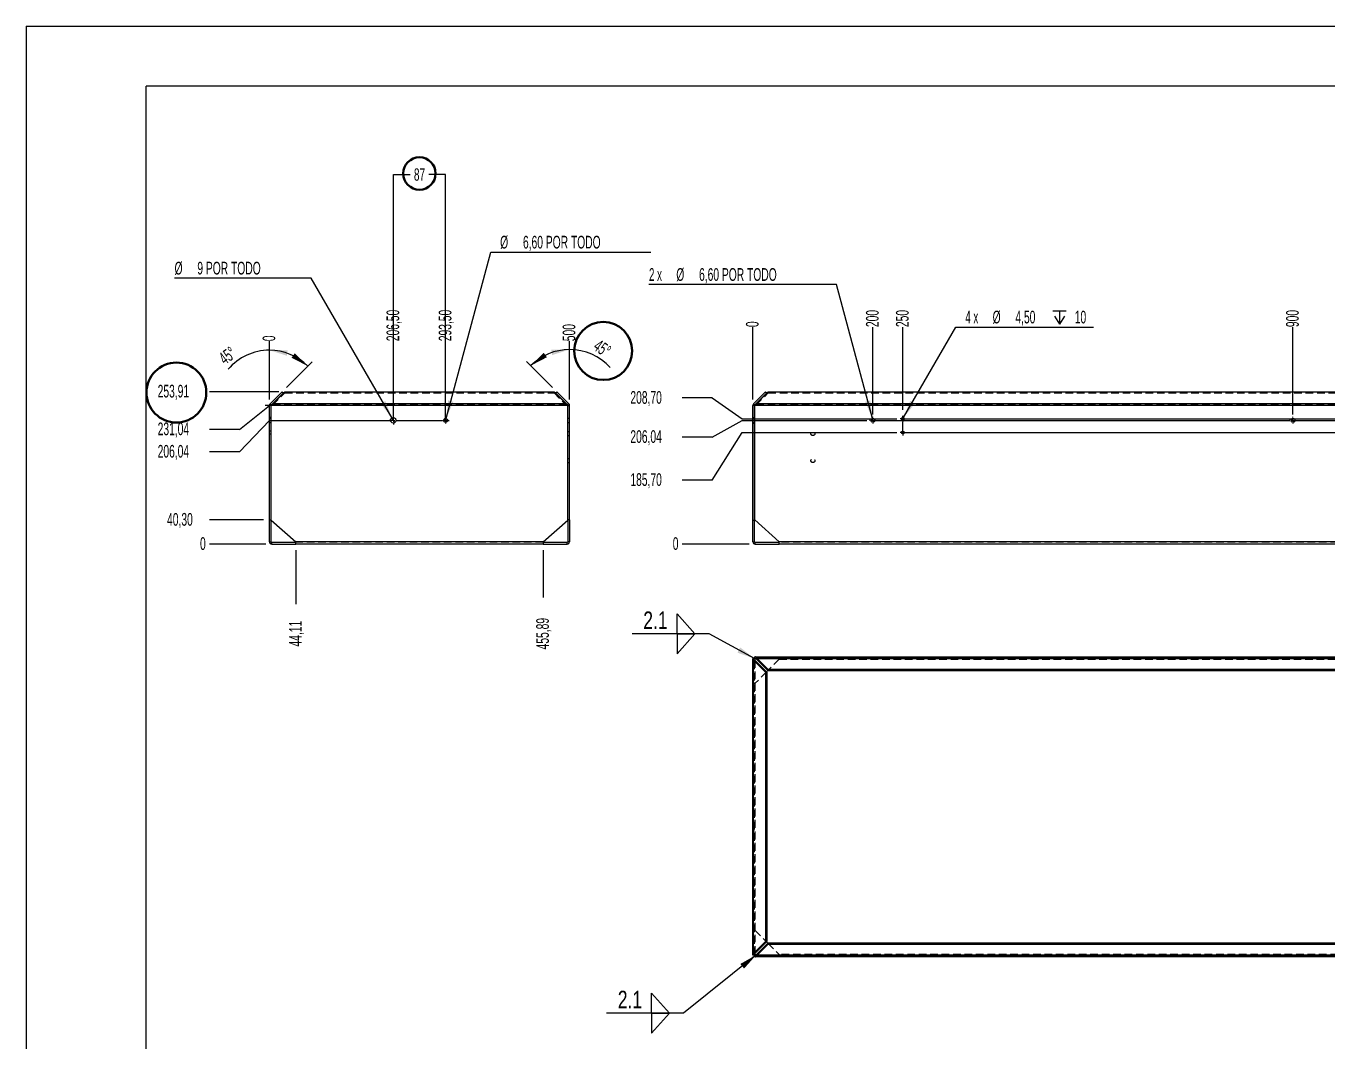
# Model space of a CAD drawing. Extents: x -1067 to 2158, y 0 to 3327.
# Drawn here: x 0 to 216.9, y 127.8 to 297 of the extents above; entities that cross this region are included whole.
import ezdxf

# ---------------------------------------------------------------- set-up
doc = ezdxf.new("R2010")
doc.units = 0
doc.header["$PDSIZE"] = -1
doc.linetypes.add('SLD-CONTINUA', pattern=[0])
doc.linetypes.add('SLD-DISCONTINUA', pattern=[1.905, 1.27, -0.635])
doc.layers.get('0').update_dxf_attribs({"linetype": 'CONTINUOUS'})
doc.layers.get('Defpoints').update_dxf_attribs({"linetype": 'CONTINUOUS'})
doc.layers.add('COTAS', color=7, linetype='SLD-CONTINUA')
doc.styles.add('SLDTEXTSTYLE0', font='TXT', dxfattribs={"width": 0.605})
doc.styles.add('SLDTEXTSTYLE1', font='TXT', dxfattribs={"width": 0.75})
doc.styles.add('SLDTEXTSTYLE2', font='TXT', dxfattribs={"width": 0.57})
doc.dimstyles.new('SLDDIMSTYLE0', dxfattribs={"dimtxt": 2.054655, "dimasz": 3, "dimexe": 0, "dimexo": 0.0625, "dimgap": 0.513664, "dimtad": 0, "dimtih": 1, "dimtoh": 1, "dimdec": 0, "dimlfac": 10, "dimrnd": 1e-09, "dimdsep": 46, "dimtxsty": 'SLDTEXTSTYLE0', "dimblk1": 'NONE', "dimblk2": 'NONE', "dimsah": 1, "dimcen": 0.09, "dimadec": 0, "dimazin": 0, "dimtfac": 1, "dimtdec": 0, "dimtofl": 0, "dimtmove": 0, "dimatfit": 3, "dimldrblk": 'NONE', "dimfxl": 1, "dimtolj": 1, "dimtzin": 12, "dimarcsym": 0})
doc.dimstyles.new('SLDDIMSTYLE1', dxfattribs={"dimtxt": 2.054655, "dimasz": 3, "dimexe": 0, "dimexo": 0.0625, "dimgap": 0.513664, "dimtad": 0, "dimtih": 1, "dimtoh": 1, "dimlfac": 10, "dimrnd": 1e-09, "dimzin": 12, "dimdsep": 46, "dimtxsty": 'SLDTEXTSTYLE0', "dimblk1": 'NONE', "dimblk2": 'NONE', "dimsah": 1, "dimcen": 0.09, "dimadec": 0, "dimazin": 0, "dimtfac": 1, "dimtofl": 0, "dimtmove": 0, "dimatfit": 3, "dimldrblk": 'NONE', "dimfxl": 1, "dimtolj": 1, "dimtzin": 12, "dimarcsym": 0})
doc.dimstyles.new('SLDDIMSTYLE2', dxfattribs={"dimtxt": 2.054655, "dimasz": 3, "dimexe": 0, "dimexo": 0.0625, "dimgap": 0.513664, "dimtad": 0, "dimtih": 1, "dimtoh": 1, "dimlfac": 10, "dimrnd": 1e-09, "dimzin": 4, "dimdsep": 46, "dimtxsty": 'SLDTEXTSTYLE0', "dimblk1": 'NONE', "dimsah": 1, "dimcen": 0, "dimadec": 0, "dimazin": 0, "dimtfac": 1, "dimtmove": 0, "dimatfit": 3, "dimldrblk": 'NONE', "dimfxl": 1, "dimtolj": 1, "dimtzin": 12, "dimarcsym": 0})
doc.dimstyles.new('SLDDIMSTYLE3', dxfattribs={"dimtxt": 2.054655, "dimasz": 3, "dimexe": 0, "dimexo": 0.0625, "dimgap": 0.513664, "dimtad": 0, "dimtih": 1, "dimtoh": 1, "dimdec": 6, "dimlfac": 10, "dimrnd": 1e-09, "dimzin": 12, "dimdsep": 46, "dimtxsty": 'SLDTEXTSTYLE0', "dimblk1": 'NONE', "dimsah": 1, "dimcen": 0, "dimadec": 0, "dimazin": 0, "dimtfac": 1, "dimtmove": 0, "dimatfit": 3, "dimldrblk": 'NONE', "dimfxl": 1, "dimtolj": 1, "dimtzin": 12, "dimarcsym": 0})
doc.dimstyles.new('SLDDIMSTYLE4', dxfattribs={"dimtxt": 2.054655, "dimasz": 3, "dimexe": 0, "dimexo": 0.0625, "dimgap": 0.513664, "dimtad": 1, "dimdec": 4, "dimlfac": 10, "dimzin": 12, "dimdsep": 46, "dimtxsty": 'SLDTEXTSTYLE0', "dimsah": 1, "dimcen": 0.09, "dimadec": 0, "dimazin": 0, "dimtfac": 1, "dimtofl": 0, "dimtmove": 0, "dimatfit": 3, "dimfxl": 1, "dimtolj": 1, "dimtzin": 12, "dimarcsym": 0})
doc.dimstyles.new('SLDDIMSTYLE5', dxfattribs={"dimtxt": 0.18, "dimasz": 3, "dimexe": 0, "dimexo": 0.0625, "dimgap": 0, "dimtad": 0, "dimtih": 1, "dimtoh": 1, "dimdec": 0, "dimrnd": 1e-09, "dimzin": 0, "dimdsep": 46, "dimtxsty": 'Standard', "dimsah": 1, "dimcen": 0.09, "dimadec": 0, "dimazin": 0, "dimtfac": 3, "dimtdec": 0, "dimtofl": 0, "dimtmove": 0, "dimatfit": 3, "dimfxl": 1, "dimtolj": 1, "dimtzin": 0, "dimarcsym": 0})

# ---------------------------------------------------------------- blocks, each defined once
blk = doc.blocks.new('_D')
at = {"layer": 'COTAS', "color": 52, "transparency": 16777216}
blk.add_line((121.1, 234.81), (121.1, 246.85), dxfattribs=at)
at = {"layer": 'COTAS', "color": 52, "transparency": 16777216, "insert": (119.95, 246.85), "char_height": 2.12, "attachment_point": 1, "rotation": 90, "style": 'SLDTEXTSTYLE0'}
blk.add_mtext('0', dxfattribs=at)
blk = doc.blocks.new('_NONE')
blk = doc.blocks.new('_D_1')
at = {"layer": 'COTAS', "color": 52, "transparency": 16777216}
blk.add_line((141.1, 232.31), (141.1, 246.85), dxfattribs=at)
at = {"layer": 'COTAS', "color": 52, "transparency": 16777216, "insert": (139.95, 246.85), "char_height": 2.117, "attachment_point": 1, "rotation": 90, "style": 'SLDTEXTSTYLE0'}
blk.add_mtext('200', dxfattribs=at)
blk = doc.blocks.new('_D_2')
at = {"layer": 'COTAS', "color": 52, "transparency": 16777216}
blk.add_line((146.1, 233.05), (146.1, 246.85), dxfattribs=at)
at = {"layer": 'COTAS', "color": 52, "transparency": 16777216, "insert": (144.95, 246.85), "char_height": 2.117, "attachment_point": 1, "rotation": 90, "style": 'SLDTEXTSTYLE0'}
blk.add_mtext('250', dxfattribs=at)
blk = doc.blocks.new('_D_3')
at = {"layer": 'COTAS', "color": 52, "transparency": 16777216}
blk.add_line((211.1, 232.31), (211.1, 246.85), dxfattribs=at)
at = {"layer": 'COTAS', "color": 52, "transparency": 16777216, "insert": (209.95, 246.85), "char_height": 2.117, "attachment_point": 1, "rotation": 90, "style": 'SLDTEXTSTYLE0'}
blk.add_mtext('900', dxfattribs=at)
blk = doc.blocks.new('_D_4')
at = {"layer": 'COTAS', "color": 52, "transparency": 16777216}
blk.add_line((251.1, 232.31), (251.1, 246.85), dxfattribs=at)
at = {"layer": 'COTAS', "color": 52, "transparency": 16777216, "insert": (249.95, 246.85), "char_height": 2.117, "attachment_point": 1, "rotation": 90, "style": 'SLDTEXTSTYLE0'}
blk.add_mtext('1300', dxfattribs=at)
blk = doc.blocks.new('_D_5')
at = {"layer": 'COTAS', "color": 52, "transparency": 16777216}
blk.add_line((316.1, 232.57), (316.1, 246.85), dxfattribs=at)
at = {"layer": 'COTAS', "color": 52, "transparency": 16777216, "insert": (314.95, 246.85), "char_height": 2.117, "attachment_point": 1, "rotation": 90, "style": 'SLDTEXTSTYLE0'}
blk.add_mtext('1950', dxfattribs=at)
blk = doc.blocks.new('_D_6')
at = {"layer": 'COTAS', "color": 52, "transparency": 16777216}
blk.add_line((321.1, 232.31), (321.1, 246.85), dxfattribs=at)
at = {"layer": 'COTAS', "color": 52, "transparency": 16777216, "insert": (319.95, 246.85), "char_height": 2.117, "attachment_point": 1, "rotation": 90, "style": 'SLDTEXTSTYLE0'}
blk.add_mtext('2000', dxfattribs=at)
blk = doc.blocks.new('_D_7')
at = {"layer": 'COTAS', "color": 52, "transparency": 16777216}
blk.add_line((341.1, 234.81), (341.1, 246.85), dxfattribs=at)
at = {"layer": 'COTAS', "color": 52, "transparency": 16777216, "insert": (339.95, 246.85), "char_height": 2.117, "attachment_point": 1, "rotation": 90, "style": 'SLDTEXTSTYLE0'}
blk.add_mtext('2200', dxfattribs=at)
blk = doc.blocks.new('_D_8')
at = {"layer": 'COTAS', "color": 52, "transparency": 16777216}
blk.add_line((120.5, 210.7), (109.33, 210.7), dxfattribs=at)
at = {"layer": 'COTAS', "color": 52, "transparency": 16777216, "insert": (107.76, 211.85), "char_height": 2.12, "attachment_point": 1, "style": 'SLDTEXTSTYLE0'}
blk.add_mtext('0', dxfattribs=at)
blk = doc.blocks.new('_D_9')
at = {"layer": 'COTAS', "color": 52, "transparency": 16777216}
for p, q in [((114.33, 221.36), (119.33, 229.27)), ((119.33, 229.27), (145.1, 229.27)), ((114.33, 221.36), (109.33, 221.36))]:
    blk.add_line(p, q, dxfattribs=at)
at = {"layer": 'COTAS', "color": 52, "transparency": 16777216, "insert": (100.7, 222.51), "char_height": 2.117, "attachment_point": 1, "style": 'SLDTEXTSTYLE0'}
blk.add_mtext('185,70', dxfattribs=at)
blk = doc.blocks.new('_D_10')
at = {"layer": 'COTAS', "color": 52, "transparency": 16777216}
for p, q in [((114.33, 228.52), (119.33, 231.31)), ((119.33, 231.31), (140.1, 231.31)), ((114.33, 228.52), (109.33, 228.52))]:
    blk.add_line(p, q, dxfattribs=at)
at = {"layer": 'COTAS', "color": 52, "transparency": 16777216, "insert": (100.7, 229.67), "char_height": 2.117, "attachment_point": 1, "style": 'SLDTEXTSTYLE0'}
blk.add_mtext('206,04', dxfattribs=at)
blk = doc.blocks.new('_D_11')
at = {"layer": 'COTAS', "color": 52, "transparency": 16777216}
for p, q in [((114.33, 235.04), (109.33, 235.04)), ((114.33, 235.04), (119.33, 231.57)), ((119.33, 231.57), (145.1, 231.57))]:
    blk.add_line(p, q, dxfattribs=at)
at = {"layer": 'COTAS', "color": 52, "transparency": 16777216, "insert": (100.7, 236.19), "char_height": 2.117, "attachment_point": 1, "style": 'SLDTEXTSTYLE0'}
blk.add_mtext('208,70', dxfattribs=at)
blk = doc.blocks.new('_D_12')
at = {"layer": 'COTAS', "transparency": 16777216}
for p, q in [((135.04, 253.94), (103.8, 253.94)), ((141.02, 231.63), (135.04, 253.94)), ((141.19, 230.99), (141.02, 231.63))]:
    blk.add_line(p, q, dxfattribs=at)
blk.add_solid([(141.02, 231.63), (140.68, 234.64), (139.81, 234.41)], dxfattribs=at)
at = {"layer": 'COTAS', "transparency": 16777216, "attachment_point": 1}
for s, insert, char_height, style in [('2 x', (103.8, 256.67), 2.117, 'SLDTEXTSTYLE2'), ('%%c', (108.35, 256.67), 2.117, 'SLDTEXTSTYLE0'), ('6,60 POR TODO', (112.14, 256.67), 2.1167, 'SLDTEXTSTYLE0')]:
    blk.add_mtext(s, dxfattribs=dict(at, insert=insert, char_height=char_height, style=style))
blk = doc.blocks.new('SW_SYMBOL_HOLE_DEPTH')
at = {"layer": 'COTAS', "color": 0}
for p, q in [((0, 875), (800, 875)), ((400, 875), (400, 75)), ((100, 555), (400, 75)), ((700, 555), (400, 75))]:
    blk.add_line(p, q, dxfattribs=at)
blk = doc.blocks.new('_D_13')
at = {"layer": 'COTAS', "transparency": 16777216}
for p, q in [((146.22, 231.77), (154.92, 246.85)), ((154.92, 246.85), (177.87, 246.85)), ((145.99, 231.38), (146.22, 231.77))]:
    blk.add_line(p, q, dxfattribs=at)
blk.add_solid([(146.22, 231.77), (148.11, 234.14), (147.33, 234.59)], dxfattribs=at)
at = {"layer": 'COTAS', "transparency": 16777216, "xscale": 0.002728526715850659, "yscale": 0.002728526715850659, "zscale": 0.002728526715850659}
blk.add_blockref('SW_SYMBOL_HOLE_DEPTH', (171.11, 247.15), dxfattribs=at)
at = {"layer": 'COTAS', "transparency": 16777216, "char_height": 2.117, "attachment_point": 1}
for s, insert, style in [('4 x', (156.51, 249.58), 'SLDTEXTSTYLE2'), ('%%c', (161.06, 249.58), 'SLDTEXTSTYLE0'), ('4,50', (164.85, 249.58), 'SLDTEXTSTYLE0'), ('10', (174.74, 249.58), 'SLDTEXTSTYLE0')]:
    blk.add_mtext(s, dxfattribs=dict(at, insert=insert, style=style))
blk = doc.blocks.new('SW_CENTERMARKSYMBOL_0')
at = {"color": 0, "linetype": 'SLD-CONTINUA'}
for p, q in [((-0.5, 0), (-0.58, 0)), ((0, 0), (-0.25, 0)), ((0, 0.5), (0, 0.58)), ((0, 0), (0, 0.25)), ((0, 0), (0, -0.25)), ((0, 0), (0.25, 0)), ((0.5, 0), (0.58, 0)), ((0, -0.5), (0, -0.58))]:
    blk.add_line(p, q, dxfattribs=at)
blk = doc.blocks.new('SW_CENTERMARKSYMBOL_4')
at = {"layer": 'COTAS', "color": 0}
for p, q in [((-0.5, 0), (-0.58, 0)), ((0, 0), (-0.25, 0)), ((0, 0.5), (0, 0.58)), ((0, 0), (0, 0.25)), ((0, 0), (0, -0.25)), ((0, 0), (0.25, 0)), ((0.5, 0), (0.58, 0)), ((0, -0.5), (0, -0.58))]:
    blk.add_line(p, q, dxfattribs=at)
blk = doc.blocks.new('SW_CENTERMARKSYMBOL_6')
at = {"layer": 'COTAS', "color": 0}
for p, q in [((-0.25, 0), (-0.475, 0)), ((0, 0), (-0.25, 0)), ((0, 0.25), (0, 0.475)), ((0, 0), (0, 0.25)), ((0, 0), (0, -0.25)), ((0, 0), (0.25, 0)), ((0.25, 0), (0.475, 0)), ((0, -0.25), (0, -0.475))]:
    blk.add_line(p, q, dxfattribs=at)
blk = doc.blocks.new('SW_CENTERMARKSYMBOL_7')
at = {"layer": 'COTAS', "color": 0}
for p, q in [((-0.25, 0), (-0.475, 0)), ((0, 0), (-0.25, 0)), ((0, 0.25), (0, 0.475)), ((0, 0), (0, 0.25)), ((0, 0), (0, -0.25)), ((0, 0), (0.25, 0)), ((0.25, 0), (0.475, 0)), ((0, -0.25), (0, -0.475))]:
    blk.add_line(p, q, dxfattribs=at)
blk = doc.blocks.new('SW_CENTERMARKSYMBOL_8')
at = {"layer": 'COTAS', "color": 0}
for p, q in [((-0.5, 0), (-0.58, 0)), ((0, 0), (-0.25, 0)), ((0, 0.5), (0, 0.58)), ((0, 0), (0, 0.25)), ((0, 0), (0, -0.25)), ((0, 0), (0.25, 0)), ((0.5, 0), (69.5, 0)), ((70, 0), (69.75, 0)), ((70, 0.5), (70, 0.58)), ((70, 0), (70, 0.25)), ((70, 0), (70, -0.25)), ((70, 0), (70.25, 0)), ((70.5, 0), (109.5, 0)), ((110, 0), (109.75, 0)), ((110, 0.5), (110, 0.58)), ((110, 0), (110, 0.25)), ((110, 0), (110, -0.25)), ((110, 0), (110.25, 0)), ((110.5, 0), (179.5, 0)), ((180, 0), (179.75, 0)), ((180, 0.5), (180, 0.58)), ((180, 0), (180, 0.25)), ((180, 0), (180, -0.25)), ((180, 0), (180.25, 0)), ((180.5, 0), (180.58, 0)), ((0, -0.5), (0, -0.58)), ((70, -0.5), (70, -0.58)), ((110, -0.5), (110, -0.58)), ((180, -0.5), (180, -0.58))]:
    blk.add_line(p, q, dxfattribs=at)
blk = doc.blocks.new('SW_CENTERMARKSYMBOL_9')
at = {"layer": 'COTAS', "color": 0}
for p, q in [((-0.25, 0), (-0.475, 0)), ((0, 0), (-0.25, 0)), ((0, 0.25), (0, 0.475)), ((0, 0), (0, 0.25)), ((0, 0), (0, -0.25)), ((0, 0), (0.25, 0)), ((0.5, 0), (169.5, 0)), ((170, 0), (169.75, 0)), ((170, 0.25), (170, 0.475)), ((170, 0), (170, 0.25)), ((170, 0), (170, -0.25)), ((170, 0), (170.25, 0)), ((170.25, 0), (170.475, 0)), ((0, -1.8), (0, -0.5)), ((0, -2.3), (0, -2.05)), ((170, -1.8), (170, -0.5)), ((170, -2.3), (170, -2.05)), ((-0.25, -2.3), (-0.475, -2.3)), ((0, -2.3), (-0.25, -2.3)), ((0, -2.3), (0, -2.55)), ((0, -2.3), (0.25, -2.3)), ((0, -2.55), (0, -2.775)), ((0.5, -2.3), (169.5, -2.3)), ((170, -2.3), (169.75, -2.3)), ((170, -2.3), (170, -2.55)), ((170, -2.3), (170.25, -2.3)), ((170, -2.55), (170, -2.775)), ((170.25, -2.3), (170.475, -2.3))]:
    blk.add_line(p, q, dxfattribs=at)
blk = doc.blocks.new('_D_14')
at = {"layer": 'COTAS', "color": 52, "transparency": 16777216}
blk.add_line((40.56, 234.81), (40.56, 244.5), dxfattribs=at)
at = {"layer": 'COTAS', "color": 52, "transparency": 16777216, "insert": (39.41, 244.5), "char_height": 2.12, "attachment_point": 1, "rotation": 90, "style": 'SLDTEXTSTYLE0'}
blk.add_mtext('0', dxfattribs=at)
blk = doc.blocks.new('_D_15')
at = {"layer": 'COTAS', "color": 52, "transparency": 16777216}
blk.add_line((44.97, 209.7), (44.97, 200.7), dxfattribs=at)
at = {"layer": 'COTAS', "color": 52, "transparency": 16777216, "insert": (43.82, 193.65), "char_height": 2.117, "attachment_point": 1, "rotation": 90, "style": 'SLDTEXTSTYLE0'}
blk.add_mtext('44,11', dxfattribs=at)
blk = doc.blocks.new('_D_16')
at = {"layer": 'COTAS', "color": 52, "transparency": 16777216}
blk.add_line((61.21, 232.31), (61.21, 244.5), dxfattribs=at)
at = {"layer": 'COTAS', "color": 52, "transparency": 16777216, "insert": (60.06, 244.5), "char_height": 2.117, "attachment_point": 1, "rotation": 90, "style": 'SLDTEXTSTYLE0'}
blk.add_mtext('206,50', dxfattribs=at)
blk = doc.blocks.new('_D_17')
at = {"layer": 'COTAS', "color": 52, "transparency": 16777216}
blk.add_line((69.91, 232.31), (69.91, 244.5), dxfattribs=at)
at = {"layer": 'COTAS', "color": 52, "transparency": 16777216, "insert": (68.76, 244.5), "char_height": 2.117, "attachment_point": 1, "rotation": 90, "style": 'SLDTEXTSTYLE0'}
blk.add_mtext('293,50', dxfattribs=at)
blk = doc.blocks.new('_D_18')
at = {"layer": 'COTAS', "color": 52, "transparency": 16777216}
blk.add_line((86.15, 209.7), (86.15, 201.78), dxfattribs=at)
at = {"layer": 'COTAS', "color": 52, "transparency": 16777216, "insert": (85, 193.16), "char_height": 2.117, "attachment_point": 1, "rotation": 90, "style": 'SLDTEXTSTYLE0'}
blk.add_mtext('455,89', dxfattribs=at)
blk = doc.blocks.new('_D_19')
at = {"layer": 'COTAS', "color": 52, "transparency": 16777216}
blk.add_line((90.56, 234.81), (90.56, 244.5), dxfattribs=at)
at = {"layer": 'COTAS', "color": 52, "transparency": 16777216, "insert": (89.41, 244.5), "char_height": 2.117, "attachment_point": 1, "rotation": 90, "style": 'SLDTEXTSTYLE0'}
blk.add_mtext('500', dxfattribs=at)
blk = doc.blocks.new('_D_20')
at = {"layer": 'COTAS', "color": 52, "transparency": 16777216}
blk.add_line((39.96, 210.7), (30.56, 210.7), dxfattribs=at)
at = {"layer": 'COTAS', "color": 52, "transparency": 16777216, "insert": (28.99, 211.85), "char_height": 2.12, "attachment_point": 1, "style": 'SLDTEXTSTYLE0'}
blk.add_mtext('0', dxfattribs=at)
blk = doc.blocks.new('_D_21')
at = {"layer": 'COTAS', "color": 52, "transparency": 16777216}
blk.add_line((39.56, 214.73), (30.56, 214.73), dxfattribs=at)
at = {"layer": 'COTAS', "color": 52, "transparency": 16777216, "insert": (23.5, 215.88), "char_height": 2.117, "attachment_point": 1, "style": 'SLDTEXTSTYLE0'}
blk.add_mtext('40,30', dxfattribs=at)
blk = doc.blocks.new('_D_22')
at = {"layer": 'COTAS', "color": 52, "transparency": 16777216}
for p, q in [((35.56, 226.07), (40.56, 231.31)), ((40.56, 231.31), (60.91, 231.31)), ((35.56, 226.07), (30.56, 226.07))]:
    blk.add_line(p, q, dxfattribs=at)
at = {"layer": 'COTAS', "color": 52, "transparency": 16777216, "insert": (21.93, 227.22), "char_height": 2.117, "attachment_point": 1, "style": 'SLDTEXTSTYLE0'}
blk.add_mtext('206,04', dxfattribs=at)
blk = doc.blocks.new('_D_23')
at = {"layer": 'COTAS', "color": 52, "transparency": 16777216}
for p, q in [((35.56, 229.81), (40.56, 233.81)), ((40.56, 233.81), (39.86, 233.81)), ((35.56, 229.81), (30.56, 229.81))]:
    blk.add_line(p, q, dxfattribs=at)
at = {"layer": 'COTAS', "color": 52, "transparency": 16777216, "insert": (21.93, 230.96), "char_height": 2.117, "attachment_point": 1, "style": 'SLDTEXTSTYLE0'}
blk.add_mtext('231,04', dxfattribs=at)
blk = doc.blocks.new('_D_24')
at = {"layer": 'COTAS', "color": 52, "transparency": 16777216}
blk.add_line((42.13, 236.09), (30.56, 236.09), dxfattribs=at)
at = {"layer": 'COTAS', "color": 52, "transparency": 16777216, "insert": (21.93, 237.24), "char_height": 2.117, "attachment_point": 1, "style": 'SLDTEXTSTYLE0'}
blk.add_mtext('253,91', dxfattribs=at)
blk = doc.blocks.new('_D_25')
at = {"layer": 'COTAS', "transparency": 16777216}
for p, q in [((47.53, 255), (24.75, 255)), ((60.98, 231.7), (47.53, 255)), ((61.43, 230.92), (60.98, 231.7))]:
    blk.add_line(p, q, dxfattribs=at)
blk.add_solid([(60.98, 231.7), (59.87, 234.52), (59.09, 234.07)], dxfattribs=at)
at = {"layer": 'COTAS', "transparency": 16777216, "char_height": 2.117, "attachment_point": 1, "style": 'SLDTEXTSTYLE0'}
for s, insert in [('%%c', (24.75, 257.73)), ('9 POR TODO', (28.54, 257.73))]:
    blk.add_mtext(s, dxfattribs=dict(at, insert=insert))
blk = doc.blocks.new('_D_26')
at = {"layer": 'COTAS', "transparency": 16777216}
for p, q in [((69.99, 231.63), (77.42, 259.33)), ((77.42, 259.33), (104.11, 259.33)), ((69.82, 230.99), (69.99, 231.63))]:
    blk.add_line(p, q, dxfattribs=at)
blk.add_solid([(69.99, 231.63), (71.2, 234.41), (70.33, 234.64)], dxfattribs=at)
at = {"layer": 'COTAS', "transparency": 16777216, "attachment_point": 1, "style": 'SLDTEXTSTYLE0'}
for s, insert, char_height in [('%%c', (79, 262.06), 2.117), ('6,60 POR TODO', (82.8, 262.06), 2.1167)]:
    blk.add_mtext(s, dxfattribs=dict(at, insert=insert, char_height=char_height))
blk = doc.blocks.new('_D_27')
at = {"layer": 'COTAS', "color": 52, "transparency": 16777216}
for p, q in [((90.56, 234.81), (90.56, 244.11)), ((87.73, 236.8), (83.39, 241.14))]:
    blk.add_line(p, q, dxfattribs=at)
for start, end in [(90, 135), (42.1573, 90)]:
    blk.add_arc((90.56, 233.97), 9.13, start, end, dxfattribs=at)
for points in [[(90.56, 243.11), (87.52, 243.08), (87.67, 242.19)], [(84.1, 240.43), (86.79, 241.83), (86.26, 242.56)]]:
    blk.add_solid(points, dxfattribs=at)
at = {"layer": 'COTAS', "color": 52, "transparency": 16777216, "insert": (95.56, 244.94), "char_height": 2.117, "attachment_point": 1, "rotation": 325.2967, "style": 'SLDTEXTSTYLE0'}
blk.add_mtext('45°', dxfattribs=at)
blk = doc.blocks.new('_D_28')
at = {"layer": 'COTAS', "color": 52, "transparency": 16777216}
for p, q in [((40.56, 234.81), (40.56, 244)), ((43.39, 236.8), (47.65, 241.06))]:
    blk.add_line(p, q, dxfattribs=at)
for start, end in [(90, 139.551), (45, 90)]:
    blk.add_arc((40.56, 233.97), 9.03, start, end, dxfattribs=at)
for points in [[(40.56, 243), (43.45, 242.08), (43.59, 242.97)], [(46.94, 240.36), (44.77, 242.48), (44.24, 241.75)]]:
    blk.add_solid(points, dxfattribs=at)
at = {"layer": 'COTAS', "color": 52, "transparency": 16777216, "insert": (31.88, 242.19), "char_height": 2.117, "attachment_point": 1, "rotation": 36.2616, "style": 'SLDTEXTSTYLE0'}
blk.add_mtext('45°', dxfattribs=at)
blk = doc.blocks.new('SW_CENTERMARKSYMBOL_10')
at = {"color": 0, "linetype": 'SLD-CONTINUA'}
for p, q in [((-0.5, 0), (-0.7, 0)), ((0, 0), (-0.25, 0)), ((0, 0.5), (0, 0.7)), ((0, 0), (0, 0.25)), ((0, 0), (0, -0.25)), ((0, 0), (0.25, 0)), ((0.5, 0), (0.7, 0)), ((0, -0.5), (0, -0.7))]:
    blk.add_line(p, q, dxfattribs=at)
blk = doc.blocks.new('SW_CENTERMARKSYMBOL_11')
at = {"layer": 'COTAS', "color": 0}
for p, q in [((-0.5, 0), (-0.7, 0)), ((0, 0), (-0.25, 0)), ((0, 0.5), (0, 0.7)), ((0, 0), (0, 0.25)), ((0, 0), (0, -0.25)), ((0, 0), (0.25, 0)), ((0.5, 0), (8.2, 0)), ((8.7, 0), (8.45, 0)), ((8.7, 0.5), (8.7, 0.58)), ((8.7, 0), (8.7, 0.25)), ((8.7, 0), (8.7, -0.25)), ((8.7, 0), (8.95, 0)), ((9.2, 0), (9.28, 0)), ((0, -0.5), (0, -0.7)), ((8.7, -0.5), (8.7, -0.58))]:
    blk.add_line(p, q, dxfattribs=at)
blk = doc.blocks.new('SW_SYMBOL_WELD_FILL')
at = {"layer": 'COTAS', "color": 0}
for p, q in [((100, 0), (100, 900)), ((100, 900), (900, 0)), ((100, 0), (900, 0))]:
    blk.add_line(p, q, dxfattribs=at)
blk = doc.blocks.new('SW_WELDSYMBOL_0')
at = {"layer": 'COTAS', "color": 0}
blk.add_line((0, 0), (-12.83, 0), dxfattribs=at)
at = {"layer": 'COTAS', "color": 0, "xscale": 0.003717602539062499, "yscale": 0.003717602539062499, "zscale": 0.003717602539062499}
blk.add_blockref('SW_SYMBOL_WELD_FILL', (-5.72, 0.01), dxfattribs=at)
at = {"layer": 'COTAS', "color": 0, "extrusion": (0, 0, -1), "xscale": 0.003717602539062499, "yscale": 0.003717602539062499, "zscale": 0.003717602539062499, "rotation": 180}
blk.add_blockref('SW_SYMBOL_WELD_FILL', (5.72, 0.01), dxfattribs=at)
at = {"layer": 'COTAS', "color": 0, "insert": (-10.97, 3.75), "char_height": 2.91, "attachment_point": 1, "style": 'SLDTEXTSTYLE1'}
blk.add_mtext('2.1', dxfattribs=at)
blk = doc.blocks.new('SW_WELDSYMBOL_1')
at = {"layer": 'COTAS', "color": 0}
blk.add_line((0, 0), (-12.83, 0), dxfattribs=at)
at = {"layer": 'COTAS', "color": 0, "xscale": 0.003717602539062499, "yscale": 0.003717602539062499, "zscale": 0.003717602539062499}
blk.add_blockref('SW_SYMBOL_WELD_FILL', (-5.72, 0.01), dxfattribs=at)
at = {"layer": 'COTAS', "color": 0, "extrusion": (0, 0, -1), "xscale": 0.003717602539062499, "yscale": 0.003717602539062499, "zscale": 0.003717602539062499, "rotation": 180}
blk.add_blockref('SW_SYMBOL_WELD_FILL', (5.72, 0.01), dxfattribs=at)
at = {"layer": 'COTAS', "color": 0, "insert": (-10.97, 3.75), "char_height": 2.91, "attachment_point": 1, "style": 'SLDTEXTSTYLE1'}
blk.add_mtext('2.1', dxfattribs=at)
blk = doc.blocks.new('*D96')
at = {"layer": 'COTAS', "color": 0, "lineweight": -2, "transparency": 16777216}
for p, q in [((61.21, 231.37), (61.21, 272.25)), ((61.21, 272.25), (64.01, 272.25)), ((69.91, 272.25), (67.11, 272.25)), ((69.91, 231.37), (69.91, 272.25))]:
    blk.add_line(p, q, dxfattribs=at)
at = {"layer": 'Defpoints', "color": 0, "transparency": 16777216}
for p in [(69.91, 272.25), (61.21, 231.31), (69.91, 231.31)]:
    blk.add_point(p, dxfattribs=at)
at = {"layer": 'COTAS', "color": 0, "transparency": 16777216, "insert": (65.56, 272.25), "char_height": 2.055, "attachment_point": 5, "style": 'SLDTEXTSTYLE0'}
blk.add_mtext('\\A1;87', dxfattribs=at)

msp = doc.modelspace()

# ---------------------------------------------------------------- linework, layer by layer
at = {"color": 7, "linetype": 'SLD-CONTINUA'}
for p, q in [((0, 297), (420, 297)), ((0, 297), (0, -0.00134922)), ((410, 287), (20, 287)), ((20, 10), (20, 287)), ((42.67855281, 236.09377258), (40.67438984, 234.0896111)), ((42.89068425, 235.88164263), (40.88652128, 233.87747817)), ((41.12492794, 234.0896111), (43.1290909, 236.09377258)), ((42.67855281, 236.09377258), (42.89068425, 235.88164263)), ((43.1290909, 236.09377258), (87.98537397, 236.09377258)), ((87.98537397, 236.09377258), (89.98953694, 234.0896111)), ((88.22378063, 235.88164263), (88.43591207, 236.09377258)), ((90.2279436, 233.87747817), (88.22378063, 235.88164263)), ((90.44007504, 234.0896111), (88.43591207, 236.09377258)), ((123.22558353, 236.09377258), (121.22142504, 234.0896111)), ((123.43771646, 235.88164263), (121.43355797, 233.87747817)), ((121.67196462, 234.0896111), (123.67612312, 236.09377258)), ((123.22558353, 236.09377258), (123.43771646, 235.88164263)), ((123.67612312, 236.09377258), (338.53241394, 236.09377258)), ((40.85723305, 233.80676769), (40.55723244, 233.80676769)), ((40.55723244, 214.73275424), (40.55723244, 233.80676769)), ((40.67438984, 234.0896111), (40.88652128, 233.87747817)), ((40.88652128, 233.87747817), (40.85723305, 233.80676769)), ((40.85723305, 214.73275424), (40.85723305, 233.80676769)), ((90.25016123, 233.80676769), (40.86430365, 233.80676769)), ((40.86430365, 214.70873245), (40.86430365, 233.80676769)), ((89.98953694, 234.0896111), (41.12492794, 234.0896111)), ((90.44007504, 234.0896111), (90.2279436, 233.87747817)), ((90.25723183, 233.80676769), (90.2279436, 233.87747817)), ((90.25016123, 214.70873245), (90.25016123, 233.80676769)), ((90.25723183, 233.80676769), (90.55723244, 233.80676769)), ((90.25723183, 214.73275424), (90.25723183, 233.80676769)), ((90.55723244, 214.73275424), (90.55723244, 233.80676769)), ((121.10426615, 214.70873245), (121.10426615, 233.80676769)), ((121.40426824, 233.80676769), (121.10426615, 233.80676769)), ((121.22142504, 234.0896111), (121.43355797, 233.87747817)), ((121.43355797, 233.87747817), (121.40426824, 233.80676769)), ((121.40426824, 214.70873245), (121.40426824, 233.80676769)), ((340.79719971, 233.80676769), (121.41133735, 233.80676769)), ((121.41133735, 214.73275424), (121.41133735, 233.80676769)), ((340.53657244, 234.0896111), (121.67196462, 234.0896111)), ((40.55723244, 214.73275424), (40.85723305, 214.73275424)), ((40.55723244, 211.10245321), (40.55723244, 214.73275424)), ((40.85723305, 211.10245321), (40.85723305, 214.73275424)), ((40.86430365, 214.70873245), (44.96785247, 211.10245321)), ((86.14661241, 211.10245321), (90.25016123, 214.70873245)), ((90.55723244, 214.73275424), (90.25723183, 214.73275424)), ((90.25723183, 214.73275424), (90.25723183, 211.10245321)), ((90.55723244, 214.73275424), (90.55723244, 211.10245321)), ((121.10426615, 214.70873245), (121.40426824, 214.70873245)), ((121.10426615, 211.10245321), (121.10426615, 214.70873245)), ((121.40426824, 211.10245321), (121.40426824, 214.70873245)), ((121.41133735, 214.73275424), (125.49364755, 211.10245321)), ((40.55723244, 211.10245321), (40.85723305, 211.10245321)), ((40.95723176, 210.70245319), (40.95723176, 211.00245319)), ((40.95723176, 211.00245319), (44.96785247, 211.00245319)), ((40.95723176, 210.70245319), (44.96785247, 210.70245319)), ((86.14661241, 211.10245321), (44.96785247, 211.10245321)), ((44.96785247, 210.70245319), (44.96785247, 211.10245321)), ((86.14661241, 210.70245319), (44.96785247, 210.70245319)), ((86.14661241, 211.10245321), (86.14661241, 210.70245319)), ((86.14661241, 211.00245319), (90.15723312, 211.00245319)), ((86.14661241, 210.70245319), (90.15723312, 210.70245319)), ((90.15723312, 210.70245319), (90.15723312, 211.00245319)), ((90.55723244, 211.10245321), (90.25723183, 211.10245321)), ((121.10426615, 211.10245321), (121.40426824, 211.10245321)), ((121.50427292, 210.70245319), (121.50427292, 211.00245319)), ((121.50427292, 211.00245319), (125.49364755, 211.00245319)), ((121.50427292, 210.70245319), (125.49364755, 210.70245319)), ((336.71488951, 211.10245321), (125.49364755, 211.10245321)), ((125.49364755, 210.70245319), (125.49364755, 211.10245321)), ((336.71488951, 210.70245319), (125.49364755, 210.70245319)), ((121.40426824, 191.62077695), (121.10426615, 191.62077695)), ((121.10426615, 142.23491936), (121.10426615, 191.62077695)), ((121.22142504, 142.49554365), (121.22142504, 191.36015266)), ((121.22142504, 191.36015266), (123.22558353, 189.35598969)), ((121.22142504, 191.36015266), (121.43355797, 191.36015266)), ((121.40426824, 191.62077695), (121.43355797, 191.36015266)), ((121.41133735, 191.92784815), (340.79719971, 191.92784815)), ((121.41133735, 191.62784755), (121.41133735, 191.92784815)), ((121.67196462, 191.59855931), (121.41133735, 191.62784755)), ((121.43355797, 191.36015266), (123.43771646, 189.35598969)), ((121.67196462, 191.81069076), (340.53657244, 191.81069076)), ((123.67612312, 189.80652779), (121.67196462, 191.81069076)), ((121.67196462, 191.81069076), (121.67196462, 191.59855931)), ((123.67612312, 189.59439635), (121.67196462, 191.59855931)), ((123.22558353, 189.35598969), (123.22558353, 144.49970662)), ((123.43771646, 189.35598969), (123.22558353, 189.35598969)), ((123.62314651, 189.64738041), (123.38537166, 189.40834194)), ((123.43771646, 189.35598969), (123.43771646, 144.49970662)), ((338.53241394, 189.80652779), (123.67612312, 189.80652779)), ((123.67612312, 189.80652779), (123.67612312, 189.59439635)), ((338.53241394, 189.59439635), (123.67612312, 189.59439635)), ((123.22558353, 144.49970662), (121.22142504, 142.49554365)), ((123.43771646, 144.49970662), (121.43355797, 142.49554365)), ((121.67196462, 142.257137), (123.67612312, 144.26129996)), ((121.67196462, 142.04500555), (123.67612312, 144.04916852)), ((123.22558353, 144.49970662), (123.43771646, 144.49970662)), ((123.38537166, 144.44735437), (123.62314651, 144.2083159)), ((123.67612312, 144.26129996), (123.67612312, 144.04916852)), ((123.67612312, 144.26129996), (338.53241394, 144.26129996)), ((123.67612312, 144.04916852), (338.53241394, 144.04916852)), ((121.40426824, 142.23491936), (121.10426615, 142.23491936)), ((121.22142504, 142.49554365), (121.43355797, 142.49554365)), ((121.43355797, 142.49554365), (121.40426824, 142.23491936)), ((121.41133735, 142.22784876), (121.67196462, 142.257137)), ((121.41133735, 142.22784876), (121.41133735, 141.92784815)), ((340.79719971, 141.92784815), (121.41133735, 141.92784815)), ((121.67196462, 142.04500555), (121.67196462, 142.257137)), ((340.53657244, 142.04500555), (121.67196462, 142.04500555))]:
    msp.add_line(p, q, dxfattribs=at)
at = {"color": 7, "linetype": 'SLD-DISCONTINUA'}
for p, q in [((41.12492794, 233.87747817), (43.1290909, 235.88164263)), ((43.1290909, 235.88164263), (43.1290909, 236.09377258)), ((43.1290909, 235.88164263), (87.98537397, 235.88164263)), ((87.98537397, 236.09377258), (87.98537397, 235.88164263)), ((87.98537397, 235.88164263), (89.98953694, 233.87747817)), ((121.67196462, 233.87747817), (123.67612312, 235.88164263)), ((123.67612312, 235.88164263), (123.67612312, 236.09377258)), ((123.67612312, 235.88164263), (338.53241394, 235.88164263)), ((40.86430365, 233.80676769), (41.12492794, 233.87747817)), ((41.12492794, 234.0896111), (41.12492794, 233.87747817)), ((41.12492794, 233.87747817), (89.98953694, 233.87747817)), ((89.98953694, 234.0896111), (89.98953694, 233.87747817)), ((89.98953694, 233.87747817), (90.25016123, 233.80676769)), ((121.41133735, 233.80676769), (121.67196462, 233.87747817)), ((121.67196462, 234.0896111), (121.67196462, 233.87747817)), ((121.67196462, 233.87747817), (340.53657244, 233.87747817)), ((40.85723305, 231.79745339), (40.55723244, 231.79745339)), ((40.85723305, 231.63676821), (40.55723244, 231.63676821)), ((40.55723244, 231.34745323), (40.85723305, 231.34745323)), ((40.55723244, 230.97676747), (40.85723305, 230.97676747)), ((90.55723244, 231.63676821), (90.25723183, 231.63676821)), ((90.25723183, 230.97676747), (90.55723244, 230.97676747)), ((121.40426824, 231.75676726), (121.10426615, 231.75676726)), ((121.40426824, 231.63676821), (121.10426615, 231.63676821)), ((121.10426615, 230.97676747), (121.40426824, 230.97676747)), ((121.10426615, 230.85676842), (121.40426824, 230.85676842)), ((40.85723305, 229.4974532), (40.55723244, 229.4974532)), ((40.55723244, 229.04745304), (40.85723305, 229.04745304)), ((90.55723244, 229.42777388), (90.25723183, 229.42777388)), ((90.25723183, 228.76777314), (90.55723244, 228.76777314)), ((90.55723244, 224.9277737), (90.25723183, 224.9277737)), ((90.25723183, 224.26777296), (90.55723244, 224.26777296)), ((86.14661241, 211.00245319), (44.96785247, 211.00245319)), ((336.71488951, 211.00245319), (125.49364755, 211.00245319)), ((121.40426824, 142.23491936), (121.40426824, 191.62077695)), ((121.41133735, 191.62784755), (340.79719971, 191.62784755)), ((121.43355797, 191.36015266), (121.43355797, 142.49554365)), ((340.53657244, 191.59855931), (121.67196462, 191.59855931)), ((125.49364755, 191.52784883), (123.62314651, 189.64738041)), ((125.49364755, 191.92784815), (125.49364755, 191.62784755)), ((125.49364755, 191.62784755), (125.49364755, 191.52784883)), ((125.49364755, 191.52784883), (336.71488951, 191.52784883)), ((130.77427337, 191.92784815), (130.77427337, 191.62784755)), ((131.43426965, 191.62784755), (131.43426965, 191.92784815)), ((140.7742698, 191.92784815), (140.7742698, 191.62784755)), ((141.43426607, 191.62784755), (141.43426607, 191.92784815)), ((210.77426861, 191.92784815), (210.77426861, 191.62784755)), ((211.43426786, 191.62784755), (211.43426786, 191.92784815)), ((123.38537166, 189.40834194), (121.50427292, 187.51722812)), ((121.10426615, 187.51722812), (121.40426824, 187.51722812)), ((121.50427292, 187.51722812), (121.40426824, 187.51722812)), ((121.50427292, 146.33846819), (121.50427292, 187.51722812)), ((121.40426824, 171.60784803), (121.10426615, 171.60784803)), ((121.10426615, 170.94784803), (121.40426824, 170.94784803)), ((121.40426824, 163.02784807), (121.10426615, 163.02784807)), ((121.10426615, 162.12784811), (121.40426824, 162.12784811)), ((121.10426615, 146.33846819), (121.40426824, 146.33846819)), ((121.40426824, 146.33846819), (121.50427292, 146.33846819)), ((121.50427292, 146.33846819), (123.38537166, 144.44735437)), ((123.62314651, 144.2083159), (125.49364755, 142.32784748)), ((340.79719971, 142.22784876), (121.41133735, 142.22784876)), ((121.67196462, 142.257137), (340.53657244, 142.257137)), ((125.49364755, 142.32784748), (125.49364755, 142.22784876)), ((336.71488951, 142.32784748), (125.49364755, 142.32784748)), ((125.49364755, 141.92784815), (125.49364755, 142.22784876)), ((140.7742698, 142.22784876), (140.7742698, 141.92784815)), ((141.43426607, 141.92784815), (141.43426607, 142.22784876)), ((145.87927053, 142.22784876), (145.87927053, 141.92784815)), ((146.32926772, 141.92784815), (146.32926772, 142.22784876)), ((210.77426861, 142.22784876), (210.77426861, 141.92784815)), ((211.43426786, 141.92784815), (211.43426786, 142.22784876))]:
    msp.add_line(p, q, dxfattribs=at)
at = {"color": 7, "linetype": 'SLD-CONTINUA', "flags": 128}
for points in [[(40.67438984, 234.0896111), (40.58767998, 233.95984136), (40.55723244, 233.80676769)], [(40.86430365, 233.80676769), (40.99461579, 233.95984136), (41.12492794, 234.0896111)], [(89.98953694, 234.0896111), (90.11984909, 233.95984136), (90.25016123, 233.80676769)], [(90.55723244, 233.80676769), (90.5267849, 233.95984136), (90.44007504, 234.0896111)], [(121.22142504, 234.0896111), (121.1347122, 233.95984136), (121.10426615, 233.80676769)], [(121.41133735, 233.80676769), (121.54165695, 233.95984136), (121.67196462, 234.0896111)], [(121.10426615, 191.62077695), (121.1347122, 191.4904648), (121.22142504, 191.36015266)], [(121.67196462, 191.81069076), (121.54165695, 191.89740061), (121.41133735, 191.92784815)], [(121.22142504, 142.49554365), (121.1347122, 142.36523151), (121.10426615, 142.23491936)], [(121.41133735, 141.92784815), (121.54165695, 141.9582957), (121.67196462, 142.04500555)]]:
    msp.add_lwpolyline(points, dxfattribs=at)
at = {"color": 40, "lineweight": 50, "true_color": 0xf8d731}
msp.add_circle((65.54673175, 272.43077805), 2.69970803, dxfattribs=at)
at = {"color": 114, "lineweight": 50, "true_color": 0x139b48}
for centre, radius in [((96.17615935, 242.87858577), 4.83401083), ((25.04887691, 235.94423681), 4.98646782)]:
    msp.add_circle(centre, radius, dxfattribs=at)
at = {"color": 7, "linetype": 'SLD-CONTINUA'}
for centre, radius in [((61.20723244, 231.30676776), 0.45), ((69.90723244, 231.30676776), 0.33), ((141.10426853, 231.30676776), 0.33), ((146.10426853, 231.57245319), 0.225), ((211.10426853, 231.30676776), 0.33), ((146.10426853, 229.27245319), 0.225)]:
    msp.add_circle(centre, radius, dxfattribs=at)
at = {"color": 7, "linetype": 'SLD-DISCONTINUA'}
for centre in [(131.10426853, 229.09777353), (131.10426853, 224.59777353)]:
    msp.add_circle(centre, 0.33, dxfattribs=at)
at = {"color": 7, "linetype": 'SLD-CONTINUA'}
for centre, radius, start, end in [((40.95723244, 211.10245319), 0.4, 180, 270), ((40.95723244, 211.10245319), 0.1, 179.9999999997, 269.9999999999), ((90.15723244, 211.10245319), 0.4, 270, 359.9999999999), ((90.15723244, 211.10245319), 0.1, 270.0000000001, 359.9999999999), ((121.50426853, 211.10245319), 0.4, 180, 270), ((121.50426853, 211.10245319), 0.1, 179.9999999998, 270)]:
    msp.add_arc(centre, radius, start, end, dxfattribs=at)

# ---------------------------------------------------------------- block references
for name, p in [('SW_CENTERMARKSYMBOL_10', (61.20723244, 231.30676776)), ('SW_CENTERMARKSYMBOL_0', (141.10426853, 231.30676776))]:
    msp.add_blockref(name, p, dxfattribs=at)
at = {"layer": 'COTAS', "color": 52}
for name, p in [('SW_CENTERMARKSYMBOL_11', (61.20723244, 231.30676776)), ('SW_CENTERMARKSYMBOL_8', (141.10426853, 231.30676776)), ('SW_CENTERMARKSYMBOL_9', (146.10426853, 231.57245319)), ('SW_WELDSYMBOL_0', (113.81544946, 195.73144461)), ('SW_WELDSYMBOL_1', (109.57213081, 132.54834888))]:
    msp.add_blockref(name, p, dxfattribs=at)
at = {"layer": 'COTAS'}
for name, p in [('SW_CENTERMARKSYMBOL_6', (146.10426853, 231.57245319)), ('SW_CENTERMARKSYMBOL_4', (211.10426853, 231.30676776)), ('SW_CENTERMARKSYMBOL_7', (146.10426853, 229.27245319))]:
    msp.add_blockref(name, p, dxfattribs=at)

# ---------------------------------------------------------------- dimensions: what is measured, and where the dimension line sits
at = {"layer": 'COTAS', "color": 52}
dim = msp.add_linear_dim(base=(69.90723244, 272.24530511), p1=(61.20723244, 231.30676776), p2=(69.90723244, 231.30676776), dimstyle='SLDDIMSTYLE1', dxfattribs=at)
dim.commit()
dim.dimension.update_dxf_attribs({"geometry": '*D96', "text_midpoint": (65.55723244, 272.24530511)})
at = {"layer": 'COTAS'}
for p1, p2, text, dimstyle, picture, middle in [((69.82182215, 230.98801224), (69.99264272, 231.62552328), '<> POR TODO\\P', 'SLDDIMSTYLE2', '_D_26', (91.55614145, 260.90802271)), ((61.43223244, 230.91705633), (60.98223244, 231.69647919), '<> POR TODO\\P', 'SLDDIMSTYLE3', '_D_25', (35.34491287, 256.58269304)), ((141.18967881, 230.98801224), (141.01885825, 231.62552328), '2 x <> POR TODO\\P', 'SLDDIMSTYLE2', '_D_12', (118.62630879, 255.51742465)), ((145.99176853, 231.37759747), (146.21676853, 231.7673089), '4 x <> {\\fGDT;x} 10\\P', 'SLDDIMSTYLE2', '_D_13', (167.19041671, 248.42474679))]:
    dim = msp.add_diameter_dim_2p(p1=p1, p2=p2, text=text, dimstyle=dimstyle, dxfattribs=at)
    dim.commit()
    dim.dimension.update_dxf_attribs({"geometry": picture, "text_midpoint": middle, "dimtype": 163})
at = {"layer": 'COTAS', "color": 52}
for feature_location, offset, dtype, origin, dimstyle, picture, middle in [((61.20723244, 231.30676776), (0, 13.19515433), 1, (40.55723244, 233.80676776), 'SLDDIMSTYLE1', '_D_16', (61.20723244, 248.81365038)), ((69.90723244, 231.30676776), (0, 13.19515433), 1, (40.55723244, 233.80676776), 'SLDDIMSTYLE1', '_D_17', (69.90723244, 248.81365038)), ((251.10426853, 231.30676776), (0, 15.54027842), 1, (121.10426853, 233.80676776), 'SLDDIMSTYLE1', '_D_4', (251.10426853, 249.98284864)), ((316.10426853, 231.57245319), (0, 15.27459299), 1, (121.10426853, 233.80676776), 'SLDDIMSTYLE1', '_D_5', (316.10426853, 249.98284864)), ((321.10426853, 231.30676776), (0, 15.54027842), 1, (121.10426853, 233.80676776), 'SLDDIMSTYLE1', '_D_6', (321.10426853, 249.98284864)), ((341.10426853, 233.80676776), (0, 13.04027842), 1, (121.10426853, 233.80676776), 'SLDDIMSTYLE1', '_D_7', (341.10426853, 249.98284864)), ((141.10426853, 231.30676776), (0, 15.54027842), 1, (121.10426853, 233.80676776), 'SLDDIMSTYLE1', '_D_1', (141.10426853, 249.19889808)), ((146.10426853, 232.04745319), (0, 14.79959299), 1, (121.10426853, 233.80676776), 'SLDDIMSTYLE1', '_D_2', (146.10426853, 249.19889808)), ((211.10426853, 231.30676776), (0, 15.54027842), 1, (121.10426853, 233.80676776), 'SLDDIMSTYLE1', '_D_3', (211.10426853, 249.19889808)), ((90.55723244, 233.80676776), (0, 10.69515433), 1, (40.55723244, 233.80676776), 'SLDDIMSTYLE1', '_D_19', (90.55723244, 246.85377399)), ((121.1042685301, 233.8067677614), (0, 13.0402784195), 1, (121.1042685301, 233.8067677614), 'SLDDIMSTYLE0', '_D', (121.1042685301, 247.6309967953)), ((40.5572324391, 233.8067677614), (0, 10.6951543319), 1, (40.5572324391, 233.8067677614), 'SLDDIMSTYLE0', '_D_14', (40.5572324391, 245.2858727077)), ((43.12909102, 236.09377353), (-12.57261108, 0), 0, (40.95723244, 210.70245319), 'SLDDIMSTYLE1', '_D_24', (26.24475165, 236.09377353)), ((146.10426853, 231.57245319), (-36.77808751, 3.46870608), 0, (121.50426853, 210.70245319), 'SLDDIMSTYLE1', '_D_11', (105.01445273, 235.04115927)), ((40.86430351, 233.80676776), (-10.30782357, -3.99982482), 0, (40.95723244, 210.70245319), 'SLDDIMSTYLE1', '_D_23', (26.24475165, 229.80694294)), ((44.96785301, 210.70245319), (0, -10), 1, (40.55723244, 233.80676776), 'SLDDIMSTYLE1', '_D_15', (44.96785301, 197.17467545)), ((86.14661187, 210.70245319), (0, -8.91893796), 1, (40.55723244, 233.80676776), 'SLDDIMSTYLE1', '_D_18', (86.14661187, 197.47178693)), ((61.90723244, 231.30676776), (-31.3507525, -5.24032922), 0, (40.95723244, 210.70245319), 'SLDDIMSTYLE1', '_D_22', (26.24475165, 226.06643854)), ((141.10426853, 231.30676776), (-31.77808751, -2.78556898), 0, (121.50426853, 210.70245319), 'SLDDIMSTYLE1', '_D_10', (105.01445273, 228.52119878)), ((146.10426853, 229.27245319), (-36.77808751, -7.91479146), 0, (121.50426853, 210.70245319), 'SLDDIMSTYLE1', '_D_9', (105.01445273, 221.35766173)), ((40.55723244, 214.7327541), (-10.0007525, 0), 0, (40.95723244, 210.70245319), 'SLDDIMSTYLE1', '_D_21', (27.0287022, 214.7327541)), ((40.9572324391, 210.7024531864), (-10.4007525, 0), 0, (40.9572324391, 210.7024531864), 'SLDDIMSTYLE0', '_D_20', (29.7725293248, 210.7024531864)), ((121.5042685301, 210.7024531864), (-12.1780875121, 0), 0, (121.5042685301, 210.7024531864), 'SLDDIMSTYLE0', '_D_8', (108.5422304038, 210.7024531864))]:
    dim = msp.add_ordinate_dim(feature_location=feature_location, offset=offset, dtype=dtype, origin=origin, dimstyle=dimstyle, dxfattribs=at)
    dim.commit()
    dim.dimension.update_dxf_attribs({"geometry": picture, "text_midpoint": middle})
for base, line1, line2, picture, middle in [((44.01205435, 242.3131311), ((40.55723244, 211.10245319), (40.55723244, 233.80676776)), ((40.67438973, 234.08961047), (42.67855278, 236.09377353)), '_D_28', (35.217483, 241.25186101)), ((87.06153268, 242.41181896), ((88.4359121, 236.09377353), (90.44007515, 234.08961047)), ((90.55723244, 233.80676776), (90.55723244, 211.10245319)), '_D_27', (95.75786267, 241.4821973))]:
    dim = msp.add_angular_dim_2l(base=base, line1=line1, line2=line2, dimstyle='SLDDIMSTYLE4', override={"dimadec": 4, "dimazin": 3}, dxfattribs=at)
    dim.commit()
    dim.dimension.update_dxf_attribs({"geometry": picture, "text_midpoint": middle, "dimtype": 162})

# ---------------------------------------------------------------- leaders
for points in [[(121.40426853, 191.62077709), (113.81544946, 195.73144461)], [(121.67196406, 142.25713748), (109.57213081, 132.54834888)]]:
    msp.add_leader(points, dimstyle='SLDDIMSTYLE5', dxfattribs=at)

doc.saveas('drawing.dxf')
